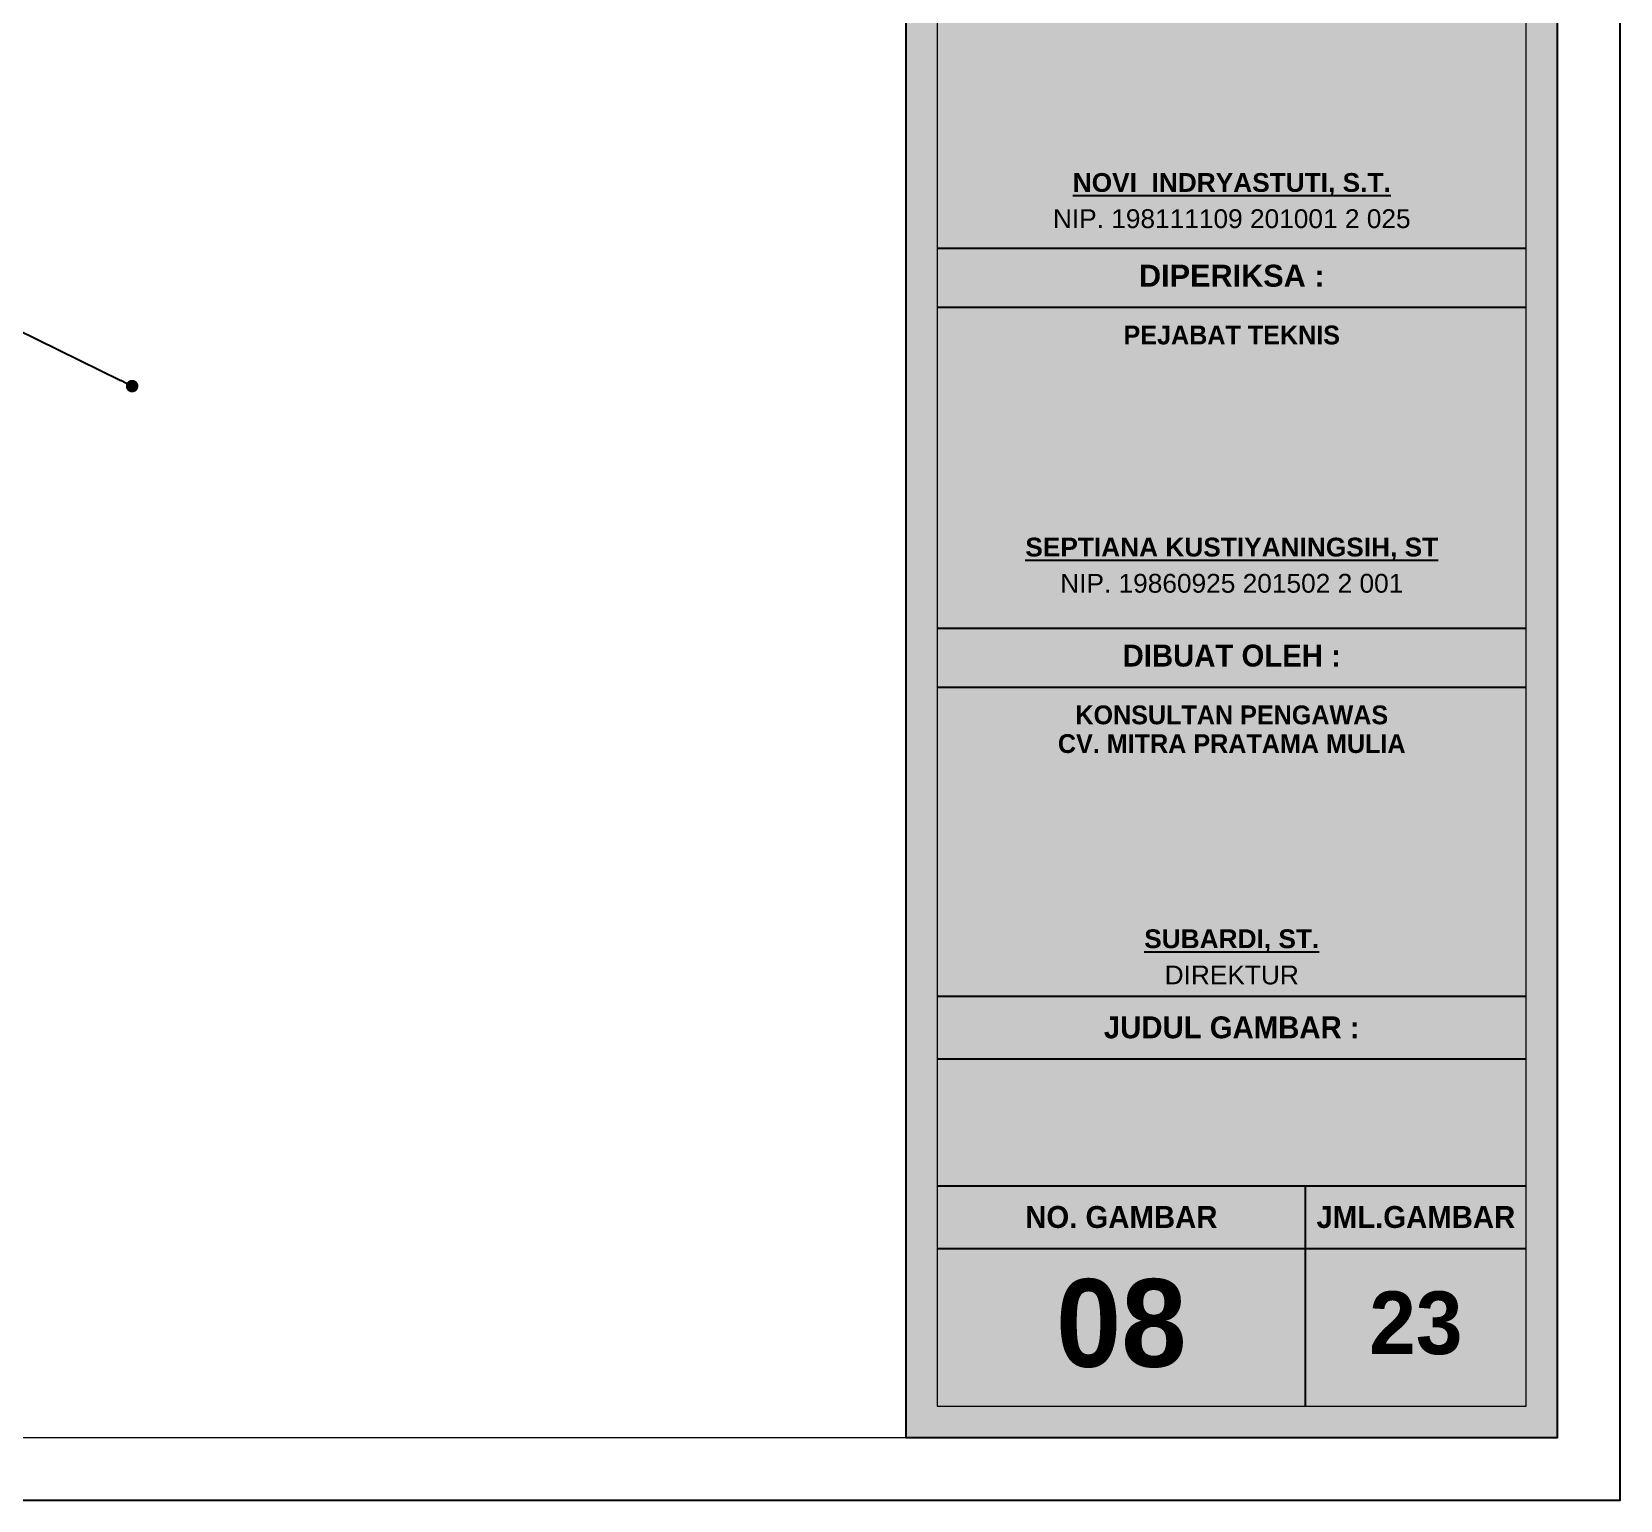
# Model space of a CAD drawing. Header units: centimetres. Extents: x -292707 to 138715, y -53922 to 66277.
# Drawn here: x 29714 to 31615, y -11672 to -9915 of the extents above; entities that cross this region are included whole.
import ezdxf

# ---------------------------------------------------------------- set-up
doc = ezdxf.new("R2010")
doc.units = ezdxf.units.CM
for name, color, linetype in [('A-ALINE-1', 91, 'Continuous'), ('A-ALINE-4', 113, 'Continuous'), ('A-DIM', 157, 'Continuous'), ('A-TEXT', 254, 'Continuous')]:
    doc.layers.add(name, color=color, linetype=linetype)
doc.layers.add('A-FILL-1', color=250, linetype='Continuous', lineweight=0, true_color=0x333333)
doc.layers.add('A-SWING AREA', color=7, linetype='Continuous', lineweight=0, true_color=0xf7f7f7, transparency=0.2)
doc.styles.add('Scale 170', font='GOTHICB.TTF', dxfattribs={"height": 50})
doc.dimstyles.new('Scale 150', dxfattribs={"dimscale": 0, "dimtxt": 50, "dimasz": 15, "dimexe": 2, "dimexo": 2, "dimgap": 15, "dimtad": 1, "dimdec": 0, "dimtxsty": 'Scale 170', "dimblk": 'DOT', "dimcen": 3.5, "dimclrd": 256, "dimclre": 256, "dimclrt": 254, "dimadec": 0, "dimazin": 0, "dimtfac": 1, "dimtdec": 0, "dimtmove": 0, "dimatfit": 3, "dimldrblk": 'DOTSMALL', "dimfxl": 1, "dimtfillclr": 256, "dimlwd": -1, "dimlwe": -1, "dimarcsym": 0})

# ---------------------------------------------------------------- blocks, each defined once
blk = doc.blocks.new('jhgkjhkjhkjh')
at = {"layer": 'A-SWING AREA', "transparency": 33554457}
h = blk.add_hatch(color=256, dxfattribs=at)
h.dxf.hatch_style = 1
h.paths.add_polyline_path([(-933.61, 931.53), (-881.61, 931.53), (-881.61, 1218.53), (-933.61, 1218.53)])
at = {"layer": 'A-ALINE-1', "ltscale": 0.25}
blk.add_lwpolyline([(-933.61, 931.53), (-881.61, 931.53), (-881.61, 1218.53), (-933.61, 1218.53)], close=True, dxfattribs=at)
at = {"layer": 'A-ALINE-4', "ltscale": 0.25}
for points in [[(-931.11, 1026.44), (-884.11, 1026.44)], [(-931.11, 1021.72), (-884.11, 1021.72)], [(-931.11, 996.12), (-884.11, 996.12)], [(-931.11, 991.41), (-884.11, 991.41)], [(-931.11, 966.75), (-884.11, 966.75)], [(-931.11, 966.75), (-884.11, 966.75)], [(-931.11, 961.75), (-884.11, 961.75)], [(-931.11, 951.62), (-884.11, 951.62)], [(-901.74, 951.62), (-901.74, 934.03)], [(-931.11, 946.62), (-884.11, 946.62)]]:
    blk.add_lwpolyline(points, dxfattribs=at)
at = {"layer": 'A-FILL-1', "ltscale": 0.25}
blk.add_lwpolyline([(-1286.61, 931.53), (-933.61, 931.53), (-933.61, 1218.53), (-1286.61, 1218.53)], close=True, dxfattribs=at)
at = {"layer": 'A-FILL-1'}
blk.add_lwpolyline([(-931.11, 934.03), (-884.11, 934.03), (-884.11, 1216.03), (-931.11, 1216.03)], close=True, dxfattribs=at)
at = {"layer": 'Defpoints'}
blk.add_lwpolyline([(-1296.61, 926.53), (-876.61, 926.53), (-876.61, 1223.53), (-1296.61, 1223.53)], close=True, dxfattribs=at)
at = {"layer": 'A-TEXT', "ltscale": 0.25, "attachment_point": 5, "style": 'Scale 170'}
for s, width, insert, char_height in [('{\\fArial|b1|i0|c0|p34;\\LNOVI  INDRYASTUTI, S.T.}', 47, (-907.61, 1031.5), 1.5), ('{\\fArial|b0|i0|c0|p34;NIP. 198111109 201001 2 025}', 47, (-907.61, 1028.77), 1.5), ('{\\fArial|b1|i0|c0|p34;DIPERIKSA :}', 47, (-907.61, 1024.22), 1.75), ('PEJABAT TEKNIS', 47, (-907.61, 1019.49), 1.5), ('{\\fArial|b1|i0|c0|p34;\\LSEPTIANA KUSTIYANINGSIH, ST}', 47, (-907.61, 1002.41), 1.5), ('{\\fArial|b0|i0|c0|p34;NIP. 19860925 201502 2 001}', 47, (-907.61, 999.68), 1.5), ('DIBUAT OLEH :', 47, (-907.61, 993.91), 1.75), ('KONSULTAN PENGAWAS', 47, (-907.61, 989.18), 1.5), ('CV. MITRA PRATAMA MULIA', 47, (-907.61, 986.89), 1.5), ('{\\fArial|b1|i0|c0|p34;\\LSUBARDI, ST.}', 47, (-907.61, 971.16), 1.5), ('{\\fArial|b0|i0|c0|p34;DIREKTUR}', 47, (-907.61, 968.43), 1.5), ('{\\fCentury Gothic|b1|i0|c0|p34;JUDUL GAMBAR :}', 47, (-907.61, 964.25), 1.75), ('{\\fCentury Gothic|b1|i0|c0|p34;NO. GAMBAR}', 29.375, (-916.42, 949.12), 1.75), ('{\\fCentury Gothic|b1|i0|c0|p34;JML.GAMBAR}', 29.375, (-892.92, 949.12), 1.75), ('23', 47, (-892.92, 940.65), 5)]:
    blk.add_mtext_dynamic_manual_height_columns(s, width=width, gutter_width=105, heights=[0], dxfattribs=dict(at, insert=insert, char_height=char_height))
blk = doc.blocks.new('_Dot')
at = {"color": 0, "linetype": 'ByBlock', "lineweight": -2}
blk.add_line((-0.5, 0), (-1, 0), dxfattribs=at)
at = {"color": 0, "linetype": 'ByBlock', "const_width": 0.5}
blk.add_lwpolyline([(-0.25, 0, 1), (0.25, 0, 1)], format="xyb", close=True, dxfattribs=at)
blk = doc.blocks.new('*D350')
at = {"layer": 'A-DIM', "ltscale": 5, "transparency": 16777216}
blk.add_line((28103.7, -9489.5), (29820.6, -10332.3), dxfattribs=at)
at = {"layer": 'Defpoints', "color": 0, "ltscale": 5, "transparency": 16777216}
for p in [(26356.3, -8631.8), (29834.1, -10338.9)]:
    blk.add_point(p, dxfattribs=at)
at = {"layer": 'A-DIM', "ltscale": 5, "transparency": 16777216, "xscale": 15, "yscale": 15, "zscale": 15, "rotation": 333.8564183607354}
blk.add_blockref('_Dot', (29834.1, -10338.9), dxfattribs=at)
at = {"layer": 'A-DIM', "color": 254, "ltscale": 5, "transparency": 16777216, "insert": (28219.7, -9500.5), "char_height": 50, "attachment_point": 5, "rotation": 333.8564, "style": 'Scale 170'}
blk.add_mtext('R3874', dxfattribs=at)
blk = doc.blocks.new('_DotSmall')
at = {"color": 0, "linetype": 'ByBlock', "const_width": 0.5}
blk.add_lwpolyline([(-0.0625, 0, 1), (0.0625, 0, 1)], format="xyb", close=True, dxfattribs=at)

msp = doc.modelspace()

# ---------------------------------------------------------------- block references
at = {"layer": 'A-TEXT', "xscale": 15, "yscale": 15, "zscale": 15}
msp.add_blockref('jhgkjhkjhkjh', (44764.4, -25570.2), dxfattribs=at)

# ---------------------------------------------------------------- texts
at = {"layer": 'A-TEXT', "ltscale": 0.25, "insert": (31018, -11460.8), "char_height": 105, "attachment_point": 5, "style": 'Scale 170'}
msp.add_mtext_dynamic_manual_height_columns('08', width=440.625, gutter_width=1575, heights=[0], dxfattribs=at)

# ---------------------------------------------------------------- dimensions: what is measured, and where the dimension line sits
at = {"layer": 'A-DIM', "ltscale": 5}
dim = msp.add_radius_dim(center=(26356.3, -8631.8), mpoint=(29834.1, -10338.9), dimstyle='Scale 150', override={"dimscale": 1}, dxfattribs=at)
dim.commit()
dim.dimension.update_dxf_attribs({"geometry": '*D350', "text_midpoint": (28201.5, -9537.5), "dimtype": 164})

doc.saveas('drawing.dxf')
